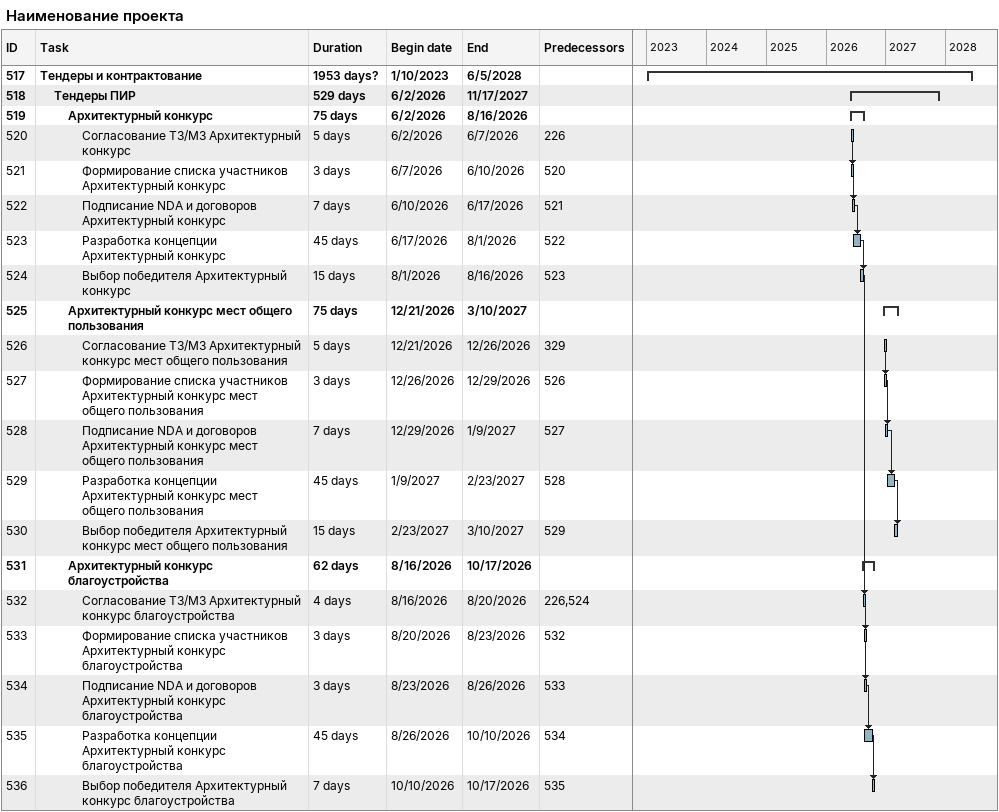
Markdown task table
Наименование проекта

| ID | Level | Task | Duration | Start | Finish | Predecessors |
|---|---|---|---|---|---|---|
| 517 | 1 | **Тендеры и контрактование** | 1953d? | 2023-01-10 | 2028-06-05 |  |
| 518 | 2 | **Тендеры ПИР** | 529d | 2026-06-02 | 2027-11-17 |  |
| 519 | 3 | **Архитектурный конкурс** | 75d | 2026-06-02 | 2026-08-16 |  |
| 520 | 4 | Согласование ТЗ/МЗ Архитектурный конкурс | 5d | 2026-06-02 | 2026-06-07 | 226 |
| 521 | 4 | Формирование списка участников Архитектурный конкурс | 3d | 2026-06-07 | 2026-06-10 | 520 |
| 522 | 4 | Подписание NDA и договоров Архитектурный конкурс | 7d | 2026-06-10 | 2026-06-17 | 521 |
| 523 | 4 | Разработка концепции Архитектурный конкурс | 45d | 2026-06-17 | 2026-08-01 | 522 |
| 524 | 4 | Выбор победителя Архитектурный конкурс | 15d | 2026-08-01 | 2026-08-16 | 523 |
| 525 | 3 | **Архитектурный конкурс мест общего пользования** | 75d | 2026-12-21 | 2027-03-10 |  |
| 526 | 4 | Согласование ТЗ/МЗ Архитектурный конкурс мест общего пользования | 5d | 2026-12-21 | 2026-12-26 | 329 |
| 527 | 4 | Формирование списка участников Архитектурный конкурс мест общего пользования | 3d | 2026-12-26 | 2026-12-29 | 526 |
| 528 | 4 | Подписание NDA и договоров Архитектурный конкурс мест общего пользования | 7d | 2026-12-29 | 2027-01-09 | 527 |
| 529 | 4 | Разработка концепции Архитектурный конкурс мест общего пользования | 45d | 2027-01-09 | 2027-02-23 | 528 |
| 530 | 4 | Выбор победителя Архитектурный конкурс мест общего пользования | 15d | 2027-02-23 | 2027-03-10 | 529 |
| 531 | 3 | **Архитектурный конкурс благоустройства** | 62d | 2026-08-16 | 2026-10-17 |  |
| 532 | 4 | Согласование ТЗ/МЗ Архитектурный конкурс благоустройства | 4d | 2026-08-16 | 2026-08-20 | 226, 524 |
| 533 | 4 | Формирование списка участников Архитектурный конкурс благоустройства | 3d | 2026-08-20 | 2026-08-23 | 532 |
| 534 | 4 | Подписание NDA и договоров Архитектурный конкурс благоустройства | 3d | 2026-08-23 | 2026-08-26 | 533 |
| 535 | 4 | Разработка концепции Архитектурный конкурс благоустройства | 45d | 2026-08-26 | 2026-10-10 | 534 |
| 536 | 4 | Выбор победителя Архитектурный конкурс благоустройства | 7d | 2026-10-10 | 2026-10-17 | 535 |
